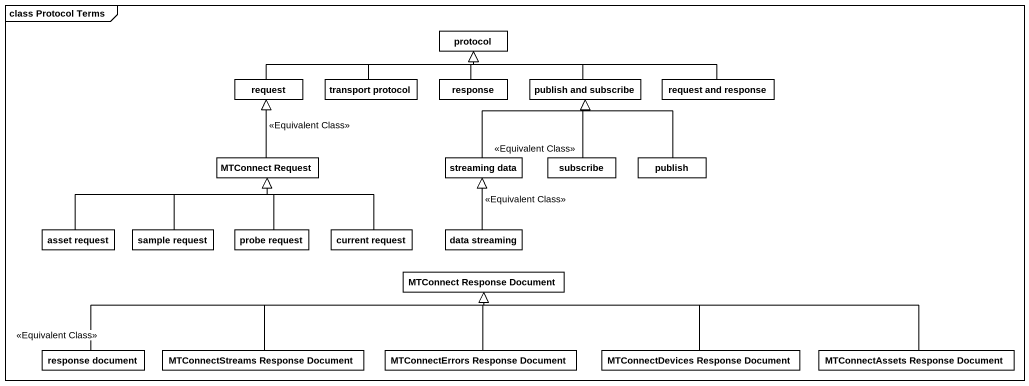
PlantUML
@startuml
mainframe class Protocol Terms
hide circle
hide empty members
class "protocol" as protocol_
class request
class "transport protocol" as transport_protocol
class response
class "publish and subscribe" as publish_and_subscribe
class "request and response" as request_and_response
class "MTConnect Request" as MTConnect_Request
class "streaming data" as streaming_data
class subscribe
class publish
class "asset request" as asset_request
class "sample request" as sample_request
class "probe request" as probe_request
class "current request" as current_request
class "data streaming" as data_streaming
class "MTConnect Response Document" as MTConnect_Response_Document
class "response document" as response_document
class "MTConnectStreams Response Document" as MTConnectStreams_Response
class "MTConnectErrors Response Document" as MTConnectErrors_Response
class "MTConnectDevices Response Document" as MTConnectDevices_Response
class "MTConnectAssets Response Document" as MTConnectAssets_Response
request -right-|> protocol_
transport_protocol -right-|> protocol_
response -up-|> protocol_
publish_and_subscribe -left-|> protocol_
request_and_response -left-|> protocol_
MTConnect_Request -up-|> request : <<Equivalent Class>>
streaming_data -up-|> publish_and_subscribe : <<Equivalent Class>>
subscribe -up-|> publish_and_subscribe
publish -up-|> publish_and_subscribe
asset_request -right-|> MTConnect_Request
sample_request -up-|> MTConnect_Request
probe_request -up-|> MTConnect_Request
current_request -up-|> MTConnect_Request
data_streaming -up-|> streaming_data : <<Equivalent Class>>
response_document -right-|> MTConnect_Response_Document : <<Equivalent Class>>
MTConnectStreams_Response -right-|> MTConnect_Response_Document
MTConnectErrors_Response -up-|> MTConnect_Response_Document
MTConnectDevices_Response -left-|> MTConnect_Response_Document
MTConnectAssets_Response -left-|> MTConnect_Response_Document
@enduml
